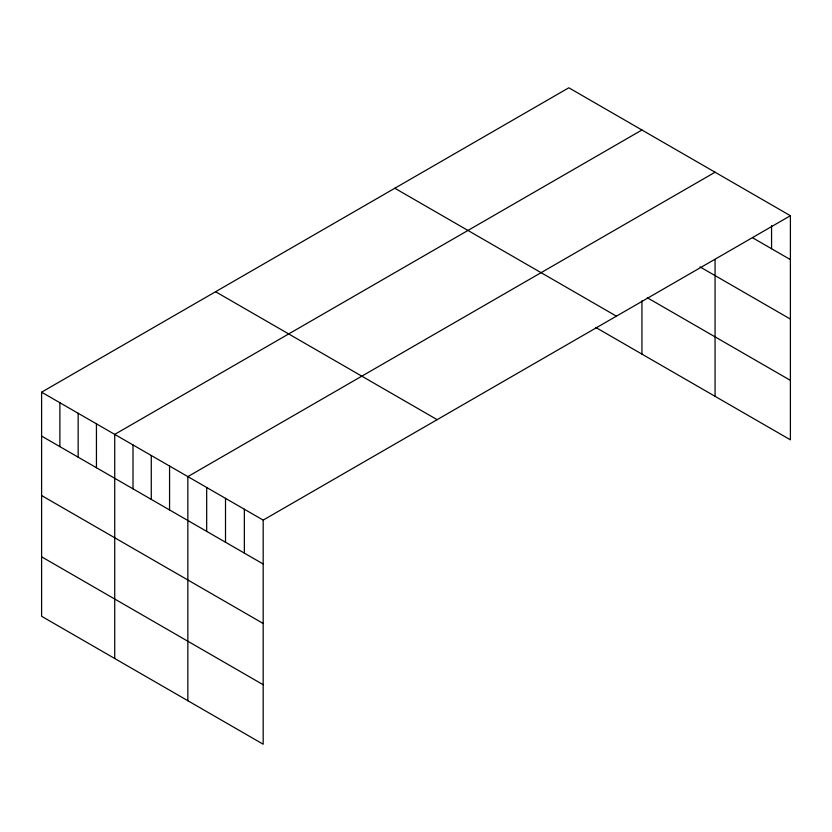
<?xml version="1.0" encoding="UTF-8"?>
<svg xmlns="http://www.w3.org/2000/svg" width="832" height="832" viewBox="0 0 832 832"><rect width="100%" height="100%" fill="white"/><g stroke="black" fill="none" stroke-linecap="round" stroke-linejoin="round"><path stroke-width="1.25" d="M41.6 392.174L263.182 520.104L263.182 744.214L41.6 616.283L41.6 392.174L568.818 87.786L790.4 215.717L790.4 439.826L595.702 327.413M641.94 130L114.722 434.387L114.722 658.497M715.062 172.224L187.845 476.611L187.845 700.71M263.182 520.104L790.4 215.717M752.731 237.858L790.4 259.615M700.003 266.895L790.4 319.082M647.317 297.742L790.4 380.359M394.836 188.24L616.418 316.17M215.582 291.73L437.164 419.661M41.6 436.072L263.182 563.992M41.6 495.539L263.182 623.47M41.6 556.816L263.182 684.736M771.566 225.503L771.566 248.737M715.062 259.48L715.062 396.334M641.94 300.841L641.94 354.11M244.348 509.226L244.348 553.124M225.514 498.358L225.514 542.246M206.679 487.479L206.679 531.378M169.562 466.055L169.562 509.943M151.278 455.499L151.278 499.398M133.006 444.943L133.006 488.842M96.439 423.842L96.439 467.73M78.156 413.286L78.156 457.174M59.883 402.73L59.883 446.618"/></g></svg>
